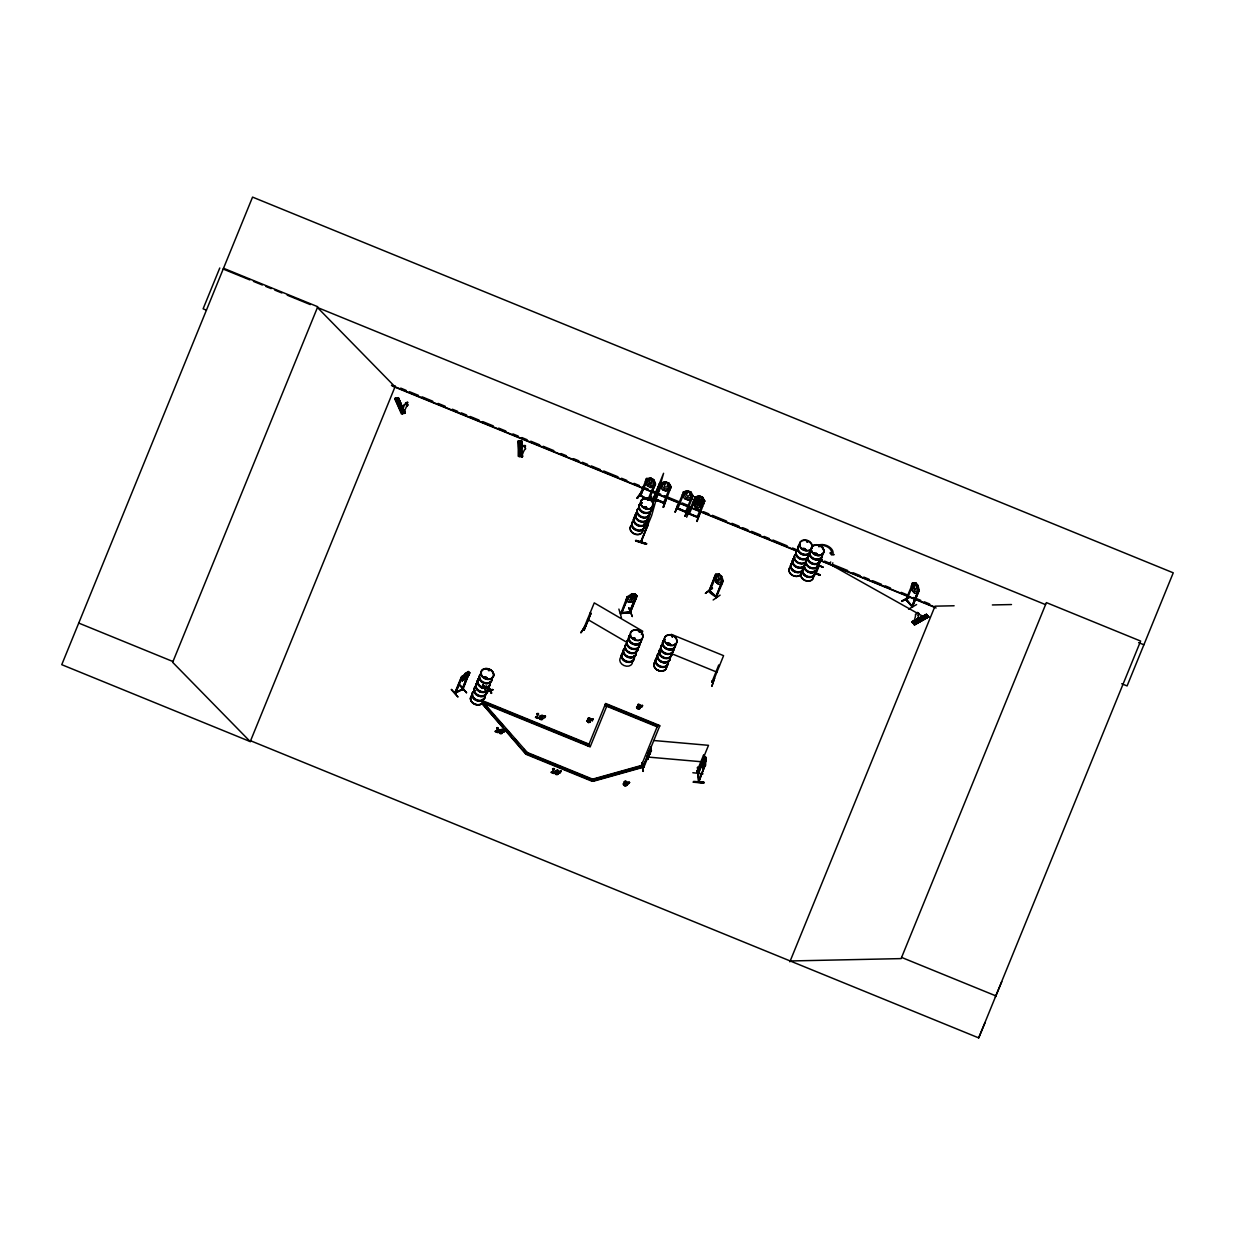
<?xml version="1.0" encoding="UTF-8"?>
<svg xmlns="http://www.w3.org/2000/svg" width="1235" height="1235" viewBox="0 0 1235 1235"><rect width="100%" height="100%" fill="white"/><g stroke="black" fill="none" stroke-linecap="round" stroke-linejoin="round"><path stroke-width="1.5" d="M467.123 672.488L466.645 675.406L464.453 677.32L464.468 675.591L467.046 672.396M520.969 454.326L520.985 455.545L520.892 454.326M640.733 542.026L651.617 515.659L663.581 473.283L652.497 500.499M641.258 540.822L641.135 542.335L647.727 524.952L647.881 525.786M653.408 499.372L652.559 500.561L653.053 499.079M693.576 782.11C725.779 783.669 671.485 780.767 703.827 782.99M693.545 781.755L703.811 782.604M693.653 781.4L703.919 782.203M720.592 576.081L720.514 579.076L718.801 580.481L718.06 576.822L719.835 575.278L720.669 576.035M403.644 411.301L403.397 412.135M623.443 783.87L624.709 785.522L626.762 785.228M398.766 403.891L399.584 404.74M456.008 692.464L454.712 693.082L461.519 676.579L462.724 676.379L461.658 676.857M455.159 693.344L455.468 692.603M469.439 672.596L462.122 689.747L469.439 672.596L462.986 689.408L462.029 689.362M462.94 689.377L455.02 693.314L461.736 676.842L468.235 671.608L469.856 672.859L468.713 675.499M463.171 688.775L454.789 693.036M705.077 764.588L698.871 782.11L697.559 767.321L699.118 781.508L698.979 780.566M913.885 621.822L914.517 622.039M558.93 772.215L557.572 769.93L555.565 771.319M499.187 731.568L499.882 733.173L502.012 733.158M555.194 772.446C554.191 775.071 558.745 775.58 558.791 772.832M542.273 717.797L540.359 719.063A1.575 1.22 22.2 0 1 539.695 718.399L539.51 717.643M716.269 575.186L715.497 574.46L708.936 591.086C708.628 593.001 719.789 599.284 715.713 596.598M709.214 590.469L716.856 597.014M716.423 575.062L709.693 591.658L709.477 590.191M716.547 597.493L709.322 590.809M699.072 781.523L698.408 782.064L705.463 764.789M914.024 622.239L914.363 621.606M539.556 717.18L539.556 718.739A1.575 1.22 22.2 0 0 540.22 719.403L541.548 719.727A1.775 1.389 22.2 0 0 542.397 719.372C544.033 716.47 537.92 715.343 543.354 716.099M635.222 638.371L634.342 639.36L633.431 638.171M633.925 638.68L634.558 637.8L634.929 638.619M639.251 631.579L638.588 631.564M639.56 632.042L639.035 631.409M540.065 718.137L541.1 716.779L542.875 718.183M520.846 447.765L519.75 447.502L520.058 446.561M520.799 447.873L521.185 447.101M703.286 759.587L702.792 767.969M705.2 765.607L705.586 757.225L702.53 765.036M705.54 765.561L705.694 757.225L704.228 756.978L697.636 774.283M590.315 719.773L589.203 718.214A1.605 1.25 22.2 0 0 588.354 718.322M626.747 783.036L625.636 781.477A1.605 1.25 22.2 0 0 624.787 781.57L624.401 781.863M704.043 761.053L704.321 763.863M649.317 756.129L647.418 759.355L647.958 756.268L649.255 755.48L648.745 756.082M649.625 753.937L650.166 750.865L651.524 750.71L650.274 750.201L651.2 747.19L650.845 750.247L649.301 750.371L650.567 750.88L650.197 753.983L649.363 751.019M650.197 753.983L650.737 750.911L649.301 750.371M648.421 752.563L647.881 755.588L648.421 752.563L648.066 755.619L649.255 755.48M648.992 752.609L648.452 755.635L647.094 755.789L648.36 756.299L647.989 759.402M650.104 750.17L650.629 747.144M651.2 747.19L649.934 751.065M587.798 720.607L588.107 722.104L590.145 722.166M624.231 783.87L624.74 785.46L626.16 784.75M647.418 759.355L648.529 756.329M525.492 446.221L524.89 447.703L525.354 445.573M558.189 772.137L556.723 770.964M499.712 732.231L500.16 730.888M555.735 773.125L556.182 771.767M555.92 772.492L556.676 774.376L558.56 773.326M403.119 411.502L403.305 411.764M407.704 402.348L407.149 404.277A2.362 1.158 -23.4 0 1 406.716 406.361L406.67 406.238A2.362 1.158 -23.4 0 0 407.102 404.154L407.149 404.277M502.815 731.784L502.352 729.376L499.804 730.039M503.046 730.981L502.63 732.293M558.822 772.662C559.949 769.961 555.071 769.297 555.148 772.323M555.055 772.786L555.472 771.474M590.315 722.074L589.944 720.345L590.191 722.305M626.747 785.337L626.377 783.607L626.824 784.966M486.358 677.984L485.571 676.904M486.729 677.845L485.741 678.555L484.907 677.706M489.322 670.543L488.442 670.466M488.967 670.682L489.091 669.818M644.392 507.276L646.121 507.014M645.056 507.832L644.408 507.492M646.013 507.091L645.843 508.125M647.896 499.82L649.116 499.573M648.097 500.098L648.854 499.758L639.9 494.895M655.368 484.105L648.653 499.804M668.351 643.373L668.367 644.408L669.756 644.546M672.319 636.797L671.639 636.226L672.674 636.303M672.411 636.04L672.303 636.92M804.927 549.791L803.738 549.807L803.676 548.479M805.019 549.266L804.942 549.899M807.644 541.331L806.841 541.81M805.22 549.59L804.325 548.386L803.476 549.359M815.131 553.558L816.798 554.438M815.378 553.867C814.668 553.187 817.74 554.021 816.289 553.265M816.212 554.283L816.597 553.465M818.651 546.704L818.898 546.117M819.33 546.441L819.191 546.148M587.999 718.477L588.246 720.005L587.922 718.77M624.431 781.724L624.678 783.268L624.354 782.033M705.988 760.142L704.135 766.071L703.317 765.762L703.579 760.451L705.694 757.225M915.166 623.135L917.636 618.179A2.362 1.25 61.9 0 0 918.207 615.678L918.871 613.98M911.878 606.092L912.588 606.925L905.888 599.731M906.737 600.117L913.452 583.692L912.418 583.074L915.753 583.043L917.96 585.483L919.241 590.376L918.346 589.913M918.5 589.851L912.094 606.2M589.589 721.842L588.74 719.99L587.659 720.947M704.784 762.721L705.633 758.599M621.73 612.869L620.819 612.529M630.344 612.575L620.634 613.61L620.835 612.575M630.591 611.973L620.649 612.653M640.641 706.42L638.989 704.243A1.605 1.25 22.2 0 0 638.125 704.351L637.893 706.389L637.986 704.691A1.605 1.25 22.2 0 1 638.85 704.583C642.308 704.552 638.742 708.257 640.347 706.528M626.253 783.932L627.627 782.743M646.121 543.632C613.826 534.184 668.66 550.424 636.056 540.343M640.811 542.134L641.629 540.976M653.006 500.53L653.022 499.156M659.305 484.012L659.845 483.41L652.559 500.561M644.886 532.131L656.866 489.755M542.999 718.168L542.535 719.032A1.775 1.389 22.2 0 1 541.686 719.387L540.174 718.631L540.374 717.072M505.1 730.333L504.173 732.185L504.328 730.009L505.1 730.333L504.328 730.009M545.453 716.161L544.527 718.014L544.681 715.852L545.453 716.161L544.681 715.852M561.107 771.211L560.181 773.064L560.335 770.902L561.107 771.211L560.335 770.902M593.109 719.218L592.183 721.07L592.337 718.894L593.109 719.218L592.337 718.894M642.756 705.586C639.699 709.755 643.605 704.073 641.845 705.617M641.351 707.254L641.984 705.278M629.541 782.481L628.136 784.132L628.769 782.156L629.541 782.481L628.769 782.156M542.258 717.998L541.27 718.878L540.235 718.075M635.824 541.038L645.905 544.28M635.917 540.714L645.998 543.925M539.417 717.52L539.726 716.67M401.977 412.089L403.644 406.747A2.362 1.158 -23.4 0 1 404.957 404.509L405.018 404.632A2.362 1.158 -23.4 0 0 403.691 406.871L403.691 406.871M715.791 596.536L710.11 591.056M918.547 612.915L917.343 612.437L916.756 614.011A2.362 1.25 61.9 0 0 915.567 615.817L913.607 623.536L913.066 622.702M501.935 732L502.043 729.762L500.36 730.533M557.942 772.878L557.803 770.501L556.043 772.107M499.141 731.444L499.696 730.101M499.465 730.595C497.427 732.942 501.734 735.489 502.537 732.432M558.652 773.172L558.961 772.323M399.631 403.505L398.72 403.999L399.399 404.71M667.95 644.932L667.178 644.315M712.039 681.133C711.653 683.711 711.715 679.945 713.135 681.581M718.616 665.31L719.403 665.927L718.616 665.31L711.885 682.121M711.947 681.458L713.058 681.473M714.556 678.2L711.854 686.351L714.556 678.169M219.768 267.995L203.111 308.812L206.43 310.155M395.37 385.953L250.242 741.587L61.75 664.677L252.557 197.106L1173.25 572.824L1127.092 685.934L1121.735 683.758M394.814 398.55L395.679 398.303L402.487 413.648L395.092 398.334L398.365 397.655L405.034 413.216L401.375 413.833L394.768 398.535L402.085 413.725M404.524 410.807L401.02 412.058L404.524 410.807L405.188 412.366L404.571 413.277L398.457 397.917M396.929 402.332L400.094 401.946M398.195 405.265L401.344 404.864M405.018 404.632L405.682 402.842M403.351 412.073L402.857 413.277L404.339 411.919M403.845 413.123L404.277 411.78M404.262 410.854L404.71 412.969L401.977 412.891L402.502 413.632M518.592 442.284L521.957 442.886M518.607 443.334L521.988 443.921M518.607 446.406L522.05 446.869M518.638 447.965L522.143 448.29M521.788 456.78L520.923 441.358L521.988 441.188L518.499 440.864L518.499 456.379L519.673 456.533L519.287 441.157L518.175 441.019L519.24 456.471M520.074 456.24L520.568 454.897L521.618 455.175L521.124 456.379M521.124 456.24L521.602 455.036M522.374 453.029L522.436 456.873L522.544 455.962L519.117 455.499L518.484 456.363L518.561 440.725L519.642 456.533L519.163 440.957M451.578 689.392L458 697.019L451.238 689.578M455.53 692.681L462.245 676.209M455.73 693.067L462.554 676.379M459.729 685.363L466.537 692.727L460.176 685.132M461.905 689.485L468.42 673.6L468.158 671.516L469.763 672.936L468.929 673.229M462.909 689.454L462.801 688.435M483.765 702.916L527.577 752.856L525.817 754.199L482.237 703.734L483.765 702.916L590.345 746.403M496.208 731.537L497.458 728.496C496.223 727.554 500.746 727.894 496.887 731.815M497.319 728.835L496.671 727.739L497.967 727.616M538.182 713.799L537.24 717.643L538.167 718.014L535.604 717.056L536.577 717.365L537.812 714.324L536.87 713.938L538.722 714.015M525.817 754.199L527.577 752.856M581.006 632.474L585.189 625.697M637.461 498.014L642.401 491.298M637.337 498.369L642.277 491.654L637.476 498.029M590.839 613.61L590.176 612.884L590.994 613.363L584.155 630.143L583.198 629.588L584.448 629.526M641.397 634.528L642.74 631.224L594.267 602.881L583.244 629.649L584.001 630.051L590.994 613.363M646.445 478.64L645.334 481.326L647.279 485.741L650.382 487.485L654.473 486.683M648.992 500.144L639.73 495.189L646.708 478.485L647.526 478.979L646.708 478.485M640.147 494.293L640.672 495.744L647.279 479.01M646.847 480.616L640.517 495.652M649.332 498.832L655.384 484.012L654.596 483.364L647.85 499.99L639.884 495.281M652.975 500.669L659.845 483.41M653.145 501.41L655.075 496.81M653.577 501.534L655.445 496.964M660.169 485.679L661.265 482.978L665.603 481.696L668.891 483.147L671.114 487.084L670.034 489.708M664.245 503.463L654.643 499.588L661.497 482.792L662.392 483.147L655.43 499.928L655.847 498.894M648.082 525.06L640.965 541.424M662.377 489.616L665.711 490.804L669.972 489.554L665.696 490.974L662.408 489.539L660.2 485.587M671.145 487.007L668.938 483.055L668.567 488.365L665.819 489.06L663.658 488.18L662.145 485.741L665.603 481.696M553.326 769.714L552.678 768.633L554.515 768.726L552.894 772.693L553.82 773.064M663.689 502.151L663.473 503.201L670.219 486.358M662.994 507.153L666.19 499.233M627.334 597.061L628.445 596.968L627.226 596.767L620.726 613.563M627.365 597.153L626.16 599.67L628.414 602.032L631.749 601.692C636.843 601.815 636.226 594.683 636.967 596.073L634.836 593.834L631.579 594.097L627.226 596.767M628.353 596.86L621.421 613.548L628.106 596.675M621.437 617.685L618.889 609.071M628.8 608.099L632.351 616.589L628.939 607.759M636.226 596.243L629.31 612.683L634.636 599.16M636.195 597.416L630.282 612.606L637.137 596.026L634.913 593.757L631.61 594.159L631.749 601.692L628.383 601.939M677.783 504.297L675.144 512.17L683.588 491.808L684.468 492.163L677.66 508.974M692.048 498.569L687.756 499.897C679.867 496.238 690.365 502.413 692.156 498.631M688.59 491.654L689.67 492.086L689.856 494.772L687.88 496.485L686.166 494.602L688.636 491.576M691.013 492.07L690.643 497.381L687.895 498.06L685.749 497.18L684.221 494.756L687.679 490.712L691.013 492.07L693.19 496.1M588.231 746.141L605.629 703.471L659.876 725.609L642.864 767.275C644.84 768.077 643.991 765.345 643.79 767.398L650.583 750.587M685.564 512.17L692.31 495.358M606.941 705.725L590.129 746.913L483.564 703.425L482.021 704.243M688.621 508.727L684.962 516.184L693.19 495.729L692.202 495.467M685.07 516.153L688.621 508.774M688.605 512.741L689.3 514.069L696.015 497.304L695.135 496.933L686.675 517.203M688.698 512.787L688.219 513.683M694.904 506.458L692.85 502.46L694.904 506.458L698.238 507.817L702.607 506.458M696.015 503.772L693.946 499.758L696.015 503.772L699.334 505.13L703.672 503.849L699.303 505.038L696.046 503.679M701.218 497.226L700.152 496.794L698.192 498.6L698.362 501.178L700.94 501.055L701.264 497.149M700.121 499.928L699.087 499.403L697.127 501.209L697.296 503.803L699.875 503.664L700.152 499.851M698.207 507.739L695.027 506.335M703.796 500.854L704.629 501.132L702.561 497.211L699.242 495.852L694.873 497.211L699.242 495.852L695.768 499.897L697.296 502.321L699.442 503.201L702.206 502.506L702.483 497.257L704.737 501.24M697.111 517.311L703.857 500.499L704.737 500.854L697.065 521.494M699.828 513.405L696.633 521.293M641.366 765.499L642.077 767.614L593.34 781.261L592.63 779.146L527.221 752.455L526.403 754.462L591.812 781.153L592.63 779.146L641.366 765.499L644.191 766.426M705.463 593.387L712.487 588.215L705.602 593.032M709.183 590.778L715.899 574.321M712.471 588.092L705.447 593.248M657.962 724.821L641.166 766.009L642.077 767.614M643.08 767.383L649.656 750.525M713.151 599.978L720.098 595.131M643.219 771.319L641.938 762.751L643.373 771.072M716.146 597.694L723.262 581.067L722.583 580.45L716.007 596.937M692.835 772.74L703.008 773.82M697.559 767.321L698.423 775.904M653.747 740.506L708.504 745.322L697.698 771.782C695.274 772.817 699.118 770.378 697.111 771.026M696.694 771.998L703.502 755.249L704.429 755.326L697.636 772.168M703.194 759.648L704.228 756.978L705.679 757.348M697.744 774.391L704.753 757.178M698.115 774.499L704.83 757.95M704.027 768.216L702.669 767.954L705.864 760.127M819.716 558.467L819.33 559.409L821.769 560.397L822.232 559.254M818.635 562.512L816.752 567.143A6.7 5.202 22.2 0 1 811.117 572.716A6.7 5.202 22.2 0 1 804.062 566.093M819.546 560.273L936.099 607.99M819.685 559.625L821.013 559.1L816.721 569.736M816.675 567.915L820.071 559.47M815.548 573.21L820.642 560.721M816.088 573.441L819.191 565.784M819.762 575.356L814.853 573.349L820.009 574.738M829.673 564.38L830.676 561.94M832.853 562.836L831.85 565.275L926.204 618.195L924.012 615.694M909.608 596.953L901.596 601.167L909.562 596.953M912.511 583.028L911.43 585.745L912.464 590.809L914.764 593.309L917.852 593.155M912.866 583.013L905.857 599.747L906.459 598.851M906.305 600.272L906.444 598.898M911.986 606.169L918.655 589.697M919.241 590.376L912.325 607.064L905.872 599.623M916.586 604.548L908.589 609.164M926.235 614.413L926.929 615.215L912.65 622.903L926.867 614.876L912.156 622.363L912.418 621.328L913.869 620.557L915.768 623.768L913.576 621.267M912.943 622.764L913.869 620.557M914.193 624.2L911.878 622.023M918.207 615.678L918.825 614.196M919.813 617.932L922.066 620.294M922.56 616.466L924.814 618.828M926.497 614.706L928.627 616.898L914.363 624.848L913.653 624.03L928.211 616.388L913.885 624.061M789.86 961.803L935.003 606.169L954.115 605.767M223.52 268.273L317.765 306.728L172.653 662.315L250.242 741.587L250.581 740.753L978.691 1037.894L1140.631 641.073L1046.385 602.603L901.102 958.607L790.199 960.969M995.348 997.077L1001.786 981.701M978.691 1037.894L985.113 1022.518M502.769 731.938L502.151 733.189M502.074 731.66C501.009 735.535 498.137 731.46 500.854 729.731M557.602 773.589L558.081 772.539M404.107 411.734L406.67 406.238M633.339 638.217L633.771 638.233M539.587 717.01L539.973 716.192M915.058 623.181L917.636 618.179M524.875 447.579A2.362 1.405 -1.2 0 1 524.474 449.802L521.849 455.159L519.549 454.742L521.232 449.386A2.362 1.405 -1.2 0 1 522.59 447.286L523.316 445.634M540.297 717.273L542.088 717.936M626.886 782.697C625.188 785.537 624.354 779.902 626.778 782.758M620.402 613.239L630.128 612.159M626.886 784.997C626.006 788.053 620.927 783.793 624.678 783.283M624.292 782.064L624.925 781.23A1.605 1.25 22.2 0 1 625.774 781.122L627.442 782.048L627.272 783.561M624.092 784.21L625.172 783.252L626.083 784.858M698.084 771.489L696.926 772.107L696.849 771.273M405.62 403.15L407.643 402.363L406.13 402.61M484.83 677.351L485.725 677.027M485.278 677.135L486.142 678.03M482.9 684.823L484.537 686.737L482.9 684.823L483.75 687.262L481.511 688.065L484.213 687.401L485.401 690.133L483.981 687.787M481.511 688.065L483.996 686.876L483.132 684.437M482.221 688.451L484.213 687.401M485.401 690.133L484.521 687.663L486.96 686.475L484.537 686.737M484.29 687.139L486.25 686.104M484.521 687.663L486.96 686.475M488.937 688.049L490.588 689.964L488.937 688.049L489.801 690.488L487.563 691.291L490.264 690.612L491.437 693.36L490.033 691.013M487.563 691.291L490.033 690.103L489.183 687.663M488.273 691.662L490.264 690.612M491.437 693.36L490.573 690.874L493.012 689.701L490.588 689.964M490.341 690.365L492.302 689.315M490.573 690.874L493.012 689.701M646.229 508.017L644.5 507.415M672.442 636.426L671.933 636.504M669.231 644.485L669.293 643.512A6.592 5.125 22.2 0 0 667.595 643.142M807.813 541.995L806.872 541.347M804.788 549.56L804.448 548.741M586.934 720.715L588.385 719.681M623.366 783.963L624.817 782.944M468.235 671.608L462.291 680.809L460.763 679.482M590.839 720.298L591.009 718.801L589.342 717.875A1.605 1.25 22.2 0 0 588.493 717.967L587.968 718.6M501.734 732.355L499.851 732.17M639.792 708.535C634.358 708.766 641.088 705.88 637.893 708.134C638.233 703.425 640.27 711.638 636.642 707.254M584.109 630.066L583.815 628.769M539.818 716.532C542.227 713.552 545.036 716.516 540.698 716.501M588.586 719.032C592.229 721.163 586.085 717.643 590.994 719.372M638.217 705.417C640.409 702.947 640.116 708.504 638.31 705.262M465.502 673.029L462.322 678.216L465.24 677.984L467.633 675.56M641.845 491.345L636.859 498.045M652.373 479.442L651.941 483.487L650.521 483.904L648.992 481.727L651.385 478.84M647.402 485.617L653.531 479.736L650.521 477.837L647.155 481.635L648.514 484.382L650.49 485.556L653.083 485.17L653.871 483.209C651.679 471.523 658.826 493.043 653.516 479.689L650.475 477.899L646.399 478.717M650.366 487.393L654.38 486.605M649.332 499.743L651.478 496.732L649.842 500.036M649.471 499.774L651.416 497.057M649.811 499.974L651.818 497.319M704.521 759.911L705.509 758.599M538.321 713.444L537.024 713.568L537.673 714.664M553.975 768.494L552.539 768.973L553.465 769.374L552.23 772.415L551.289 772.029L553.789 773.141M633.632 594.375L630.606 596.829L630.776 598.882L633.354 597.632L633.601 594.282M399.955 404.679L399.384 403.583M557.572 773.496L555.889 774.052L555.179 772.863M460.686 679.404L462.353 680.717L468.791 675.468M626.762 782.913L625.157 781.956L627.488 782.851M590.33 721.966L588.493 722.722L586.995 720.885M642.833 766.981L643.836 767.028M644.145 766.765L643.327 766.781M643.867 767.383L643.08 767.336M696.663 771.705L697.698 771.782M540.112 716.13L543.431 715.929M916.231 584.232L914.162 586.81L915.15 589.45L916.756 588.122L916.324 584.186M587.798 720.7C591.04 719.743 588.616 724.312 587.057 721.147M624.231 783.963L626.052 784.642M484.938 677.181L486.374 677.722M668.259 643.404L668.768 644.346M669.077 644.469L669.648 643.481M816.597 554.129L815.563 554.083M523.316 445.742L525.477 445.85M587.119 720.422L588.246 720.036M636.766 706.79L637.877 706.405M714.432 577.069L715.883 581.978L718.508 584.263L721.935 583.908M723.262 581.067L721.703 576.421L720.931 582.164L718.677 582.225L717.026 580.712L716.007 577.64L719.156 574.09M709.492 591.534L710.094 590.809M715.852 596.922L722.321 580.45L723.015 581.253M500.082 729.731L501.827 729.514L502.938 730.919M698.161 498.631L694.703 502.506L696.231 504.945L698.377 505.81L701.14 505.13L701.387 499.943L698.099 498.631L693.761 499.913M678.2 504.451L675.113 512.062M557.402 773.697L555.858 773.048M712.734 682.476L723.587 655.662L671.253 634.311M397.346 398.102L404.03 413.385L404.864 413.154L398.287 397.793M403.953 413.385L397.67 397.886M676.996 507.631L677.984 508.033M676.765 508.233L686.567 512.232M697.281 516.323L698.377 516.77L697.929 517.666M585.637 625.898L580.898 632.829L585.745 625.651M915.753 582.935L912.742 586.378L914.981 591.225L917.018 591.303L917.96 585.483L915.66 582.982M589.527 721.78L587.721 720.978M625.96 785.043L624.154 784.225M590.16 719.835L588.678 718.894M639.437 706.667C640.116 703.61 636.704 706.374 640.178 707.748C639.56 711.53 633.895 706.806 638.016 706.065M926.497 614.243L911.878 622.039L926.435 614.397L928.627 616.898L914.409 624.895L928.689 616.744M912.31 622.533L926.867 614.876M913.653 624.045L928.211 616.388M911.523 585.699L912.557 590.762L914.749 593.201M901.92 601.46L909.886 597.261M911.77 605.798L906.969 599.809M455.777 692.202L462.291 689.315M466.521 692.712L459.852 685.255M488.659 670.065L488.381 670.173M806.856 541.517L807.211 541.98M519.487 456.317L522.405 456.888L522.173 452.828M521.263 456.718L522.251 456.672M655.152 498.662L655.909 499.017M663.751 502.213L664.739 502.614M664.492 502.861L654.812 498.878M677.104 507.662L676.842 508.619M677.073 508.048L686.706 511.892M688.451 513.389L698.13 517.372M697.389 516.369L696.941 517.233M697.868 517.604L688.389 513.76M665.634 481.789L661.234 483.055L662.346 483.502M683.31 492.07L687.679 490.712L683.403 492.132L684.313 492.487M500.916 729.947L502.244 730.688M527.005 752.964L592.414 779.671L641.166 766.009L643.049 766.95M593.556 780.752L642.293 767.089M523.733 445.48L525.153 445.557M634.759 638.881L633.709 638.943M583.368 629.31L584.217 629.742M648.174 499.094L648.607 499.959M642.524 762.504L643.25 771.412M818.944 545.994L819.623 546.565M521.402 441.435L522.235 447.271M521.957 456.827L521.587 441.435M621.668 612.699L629.356 612.622M589.821 720.684L591.194 719.264M697.621 772.122L696.833 772.045M719.171 574.198L715.497 574.46L719.094 574.244M692.31 495.76L693.082 495.991M915.66 583.09L912.48 583.182L913.005 583.784M992.369 604.949L1011.48 604.548M520.197 446.638L521.062 447.055M540.498 716.825L542.134 718.137M819.422 560.968L820.426 561.261M819.87 562.018L818.99 561.663M645.241 506.952L646.059 507.23M668.891 643.126L670.096 644.145M649.687 750.818L650.737 750.911M704.444 755.619L703.502 755.249M698.362 773.897L697.868 772.94L698.454 782.002L705.077 764.727L705.185 765.53M647.032 756.978L701.789 761.779M921.048 618.689L922.483 618.534M927.994 616.419L928.705 617.222M906.135 599.484L912.495 606.74M712.039 681.735L712.888 682.183L711.792 682.044M685.95 511.228L686.382 512.525L676.749 508.527M698.176 517.064L688.621 513.189M629.541 612.081L630.143 612.236M648.005 497.952L658.054 501.225M223.195 269.045L249.871 279.928M253.437 281.379L262.329 285.007M265.88 286.458L271.206 288.635M274.772 290.086L281.889 292.988M287.215 295.165L310.325 304.597M1045.566 604.641L317.441 307.5L395.03 386.787L391.464 385.335L797.517 551.042M1138.624 642.617L1143.888 644.778M699.211 495.93L702.53 497.288M670.034 486.683L671.006 486.976M695.027 497.211L695.907 497.427M819.963 558.93L820.889 559.393M400.711 388.13L406.053 390.322M409.619 391.773L418.526 395.401M422.077 396.852L432.775 401.221M438.116 403.397L445.233 406.3M452.365 409.217L457.706 411.394M461.257 412.845L466.614 415.022M470.164 416.473L479.072 420.116M482.638 421.567L493.321 425.921M498.662 428.113L505.794 431.015M512.911 433.917L518.252 436.109M521.818 437.56L527.16 439.737M530.726 441.188L539.633 444.816M543.184 446.283L553.867 450.636M560.999 453.538L566.34 455.73M573.457 458.633L578.814 460.809M582.364 462.26L587.706 464.453M591.272 465.904L600.179 469.532M603.745 470.983L617.994 476.803M621.545 478.254L626.886 480.43M634.018 483.348L639.36 485.525M642.926 486.976L648.267 489.153M651.833 490.619L660.725 494.247M664.291 495.698L678.54 501.518M682.106 502.969L687.447 505.146M694.564 508.048L699.905 510.24M703.471 511.691L708.813 513.868M712.379 515.319L726.628 521.139M731.969 523.316L739.086 526.218M742.652 527.685L747.993 529.861M751.559 531.312L760.467 534.94M764.033 536.407L769.374 538.583M772.925 540.035L787.174 545.855M792.515 548.031L796.081 549.482M819.886 559.146L820.843 559.532M824.579 561.107L829.92 563.299M833.486 564.75L847.735 570.555M853.076 572.747L860.193 575.649M863.759 577.1L869.1 579.277M872.666 580.728L881.574 584.371M885.125 585.822L890.481 587.999M901.164 592.368L908.281 595.27M913.622 597.447L920.754 600.364M924.32 601.815L929.662 603.992M819.422 559.208L821.846 560.196M818.898 559.764L934.663 607.002M393.471 386.555L796.868 551.181M819.407 560.644L820.488 561.091M819.191 561.169L820.272 561.616M665.989 499.542L663.427 507.384L671.114 486.713L670.312 486.544M817.802 564.241L818.79 564.549M818.28 564.935L823.019 567.374L817.462 565.059M817.555 564.843L823.128 567.081M655.939 499.233L663.581 502.352M678.03 508.249L685.734 511.537M655.77 499.666L664.492 503.216M815.1 572.747L819.978 574.815M815.007 572.978L819.87 575.062M671.516 653.624L716.871 672.133M605.428 703.981L659.66 726.118M605.027 704.953L657.36 726.303M604.826 705.463L657.144 726.828M536.716 717.026L535.465 717.396L537.997 718.43L537.379 717.303M589.033 744.134L484.382 701.434L483.564 703.425L494.818 716.269M485.942 702.669L587.057 743.933M496.346 731.197L495.112 731.568L497.628 732.602L497.026 731.46M495.266 731.151L497.798 732.185M526.604 753.937L592.028 780.628M552.369 772.076L551.119 772.446L553.65 773.481L553.033 772.354M901.596 957.418L995.842 995.873M78.731 623.073L172.962 661.543M587.536 619.352L626.315 642.03M651.324 478.918L652.312 479.504M912.217 607.049L918.963 590.531L918.423 589.743M719.079 574.152L721.703 576.421L715.883 581.978L718.492 584.155M626.284 599.639L628.414 602.032M639.452 707.068L640.039 708.087M497.319 719.125L503.587 726.257M506.088 729.113L511.089 734.825M514.841 739.101L518.607 743.377M523.609 749.089L527.36 753.381M482.237 703.734L526.033 753.69M465.024 679.435L462.291 680.639M918.253 612.73L918.763 614.042M592.414 779.671L593.34 781.261M682.276 494.602L684.452 498.631M395.648 398.318L402.317 413.586M490.82 690.488L491.684 692.958M484.768 687.262L485.633 689.747M634.913 593.757L634.62 598.28L629.711 600.287L628.167 598.944L631.579 594.097M521.988 441.188L522.081 448.429M521.263 441.219L521.587 456.672M520.923 441.358L521.324 456.734M649.533 512.402A6.592 5.125 22.2 0 1 641.336 517.357A6.592 5.125 22.2 0 1 638.958 508.079M649.749 512.139A6.7 5.202 22.2 0 1 641.413 517.172A6.7 5.202 22.2 0 1 638.989 507.755M643.682 507.045A6.7 5.202 22.2 0 1 646.893 508.357M647.974 516.215A6.576 5.11 22.2 0 1 640.594 521.448A6.576 5.11 22.2 0 1 636.334 512.787M648.066 515.952A6.576 5.11 22.2 0 1 640.703 521.185A6.576 5.11 22.2 0 1 636.442 512.54M651.601 507.585A6.7 5.202 22.2 0 1 647.186 513.204A6.7 5.202 22.2 0 1 639.221 508.974A6.7 5.202 22.2 0 1 642.246 502.614M649.842 511.645A6.592 5.125 22.2 0 1 641.644 516.601A6.592 5.125 22.2 0 1 639.267 507.323M643.883 506.628A6.592 5.125 22.2 0 1 647.032 507.909M651.385 507.863A6.592 5.125 22.2 0 1 647.047 513.389A6.592 5.125 22.2 0 1 639.205 509.221A6.592 5.125 22.2 0 1 642.185 502.954M651.694 507.353A6.7 5.202 22.2 0 1 644.191 512.679A6.7 5.202 22.2 0 1 639.854 503.88M651.694 507.091A6.592 5.125 22.2 0 1 643.497 512.062A6.592 5.125 22.2 0 1 641.119 502.784M644.253 525.354A6.592 5.125 22.2 0 1 636.874 530.602A6.592 5.125 22.2 0 1 632.598 521.926M643.883 523.686A6.7 5.202 22.2 0 1 637.8 530.618A6.7 5.202 22.2 0 1 632.613 521.602M642.817 530.556A6.576 5.11 22.2 0 1 633.725 533.752A6.576 5.11 22.2 0 1 632.119 524.844M642.787 528.904A6.576 5.11 22.2 0 1 634.605 533.86A6.576 5.11 22.2 0 1 632.227 524.597M647.804 516.616A6.576 5.11 22.2 0 1 640.44 521.849A6.576 5.11 22.2 0 1 636.164 513.204M646.461 521.957A6.7 5.202 22.2 0 1 637.198 525.215A6.7 5.202 22.2 0 1 635.562 516.153M644.562 524.597A6.592 5.125 22.2 0 1 637.183 529.83A6.592 5.125 22.2 0 1 632.907 521.17M646.245 522.204A6.592 5.125 22.2 0 1 637.121 525.4A6.592 5.125 22.2 0 1 635.531 516.492M646.553 521.726A6.7 5.202 22.2 0 1 637.291 524.983A6.7 5.202 22.2 0 1 635.654 515.921M646.553 521.448A6.592 5.125 22.2 0 1 637.445 524.643A6.592 5.125 22.2 0 1 635.84 515.736M818.512 545.206A8.907 5.604 22.2 0 1 828.762 546.565A8.907 5.604 22.2 0 1 832.838 554.083L834.196 554.638L831.587 554.978L829.966 552.909L831.34 553.465A7.425 4.678 22.2 0 0 827.944 547.198A7.425 4.678 22.2 0 0 819.376 546.055M807.582 558.004A6.607 5.141 22.2 0 1 798.705 558.313A6.607 5.141 22.2 0 1 796.76 550.717M807.752 557.788A6.7 5.202 22.2 0 1 798.088 557.587A6.7 5.202 22.2 0 1 797.887 549.498M802.565 548.788A6.7 5.202 22.2 0 1 805.776 550.1M796.282 553.62A6.623 5.141 22.2 0 0 797.146 562.126A6.623 5.141 22.2 0 0 806.748 560.675A6.623 5.141 22.2 0 1 797.208 561.971A6.623 5.141 22.2 0 1 796.343 553.465M809.62 553.249A6.7 5.202 22.2 0 1 799.94 553.033A6.7 5.202 22.2 0 1 799.74 544.944M808.585 556.09A6.592 5.125 22.2 0 1 799.03 557.541A6.592 5.125 22.2 0 1 798.15 549.066M802.765 548.371A6.592 5.125 22.2 0 1 805.93 549.652M809.419 553.45A6.592 5.125 22.2 0 1 799.894 553.249A6.592 5.125 22.2 0 1 799.693 545.283M808.57 556.398A6.7 5.202 22.2 0 1 798.86 557.865A6.7 5.202 22.2 0 1 797.98 549.251M802.657 548.541A6.7 5.202 22.2 0 1 805.868 549.853M810.422 551.844A6.7 5.202 22.2 0 1 800.712 553.326A6.7 5.202 22.2 0 1 799.832 544.712M810.453 551.551A6.607 5.141 22.2 0 1 800.867 553.002A6.607 5.141 22.2 0 1 800.002 544.512M802.997 569.814A6.607 5.141 22.2 0 1 793.426 571.265A6.607 5.141 22.2 0 1 792.546 562.774M803.198 569.582A6.7 5.202 22.2 0 1 793.487 571.049A6.7 5.202 22.2 0 1 792.592 562.434M801.453 573.611A6.623 5.141 22.2 0 1 791.867 575.078A6.623 5.141 22.2 0 1 790.987 566.572M801.515 573.472A6.623 5.141 22.2 0 1 791.928 574.923A6.623 5.141 22.2 0 1 791.048 566.417M796.127 554.052A6.576 5.11 22.2 0 0 796.328 562.002A6.576 5.11 22.2 0 0 805.837 562.203A6.576 5.11 22.2 0 0 812.707 568.687A6.576 5.11 22.2 0 0 818.404 563.145M804.325 566.201A6.7 5.202 22.2 0 1 794.645 565.985A6.7 5.202 22.2 0 1 794.46 557.896M803.306 569.042A6.607 5.141 22.2 0 1 794.476 570.94A6.607 5.141 22.2 0 1 791.789 562.898M794.398 558.22A6.607 5.141 22.2 0 0 794.599 566.201A6.607 5.141 22.2 0 0 804.139 566.417A6.607 5.141 22.2 0 0 810.16 572.793A6.607 5.141 22.2 0 0 816.875 568.733M803.29 569.35A6.7 5.202 22.2 0 1 793.58 570.817A6.7 5.202 22.2 0 1 792.7 562.203M805.143 564.796A6.7 5.202 22.2 0 1 795.433 566.278A6.7 5.202 22.2 0 1 794.553 557.664M805.174 564.503A6.607 5.141 22.2 0 1 795.587 565.954A6.607 5.141 22.2 0 1 794.722 557.464M820.349 558.652A6.7 5.202 22.2 0 1 814.544 564.302A6.7 5.202 22.2 0 1 807.489 557.68M814.282 553.558A6.7 5.202 22.2 0 1 817.508 554.87M818.573 562.728A6.576 5.11 22.2 0 1 812.043 568.162A6.576 5.11 22.2 0 1 806.239 560.458M820.148 558.93A6.592 5.125 22.2 0 1 814.436 564.488A6.592 5.125 22.2 0 1 807.489 557.958M814.174 553.913A6.592 5.125 22.2 0 1 817.338 555.21M818.682 562.465A6.576 5.11 22.2 0 1 812.985 568.007A6.576 5.11 22.2 0 1 806.054 561.508M822.201 554.114A6.7 5.202 22.2 0 1 816.397 559.764A6.7 5.202 22.2 0 1 809.342 553.141M820.457 558.158A6.592 5.125 22.2 0 1 813.911 563.608A6.592 5.125 22.2 0 1 808.091 555.889M814.482 553.156A6.592 5.125 22.2 0 1 817.647 554.438M822.001 554.376A6.592 5.125 22.2 0 1 816.289 559.934A6.592 5.125 22.2 0 1 809.342 553.419M820.441 558.421A6.7 5.202 22.2 0 1 813.788 563.963A6.7 5.202 22.2 0 1 807.891 556.105M814.39 553.326A6.7 5.202 22.2 0 1 817.601 554.638M822.294 553.882A6.7 5.202 22.2 0 1 815.656 559.409A6.7 5.202 22.2 0 1 809.743 551.566M822.309 553.62A6.592 5.125 22.2 0 1 815.764 559.069A6.592 5.125 22.2 0 1 809.944 551.35M815.069 571.604A6.7 5.202 22.2 0 1 809.265 577.254A6.7 5.202 22.2 0 1 802.21 570.632M813.294 575.68A6.576 5.11 22.2 0 1 806.764 581.114A6.576 5.11 22.2 0 1 800.959 573.41M814.297 570.493A6.592 5.125 22.2 0 1 809.975 577.455A6.592 5.125 22.2 0 1 802.194 570.91M813.402 575.417A6.576 5.11 22.2 0 1 807.705 580.959A6.576 5.11 22.2 0 1 800.774 574.46M818.543 562.913A6.623 5.141 22.2 0 1 811.966 568.378A6.623 5.141 22.2 0 1 806.131 560.628M815.177 571.11A6.607 5.141 22.2 0 1 808.616 576.575A6.607 5.141 22.2 0 1 802.796 568.826M815.162 571.373A6.7 5.202 22.2 0 1 808.508 576.915A6.7 5.202 22.2 0 1 802.596 569.057M817.014 566.834A6.7 5.202 22.2 0 1 810.361 572.361A6.7 5.202 22.2 0 1 804.448 564.519M817.03 566.572A6.592 5.125 22.2 0 1 811.318 572.129A6.592 5.125 22.2 0 1 804.371 565.615M673.26 648.915A6.592 5.125 22.2 0 1 665.063 653.871A6.592 5.125 22.2 0 1 662.67 644.593M667.286 643.898A6.592 5.125 22.2 0 1 670.451 645.195M673.461 648.653A6.7 5.202 22.2 0 1 665.14 653.685A6.7 5.202 22.2 0 1 662.716 644.253M667.394 643.543A6.7 5.202 22.2 0 1 670.62 644.855M671.732 652.713A6.623 5.141 22.2 0 1 663.504 657.699A6.623 5.141 22.2 0 1 661.111 648.39M671.794 652.466A6.576 5.11 22.2 0 1 663.612 657.421A6.623 5.141 22.2 0 1 661.173 648.221M661.234 648.159A6.576 5.11 22.2 0 0 663.612 657.421A6.623 5.141 22.2 0 0 671.794 652.559M675.313 644.099A6.7 5.202 22.2 0 1 666.993 649.147A6.7 5.202 22.2 0 1 664.569 639.715M673.708 649.548A6.592 5.125 22.2 0 1 664.584 652.744A6.592 5.125 22.2 0 1 662.994 643.836M675.113 644.377A6.592 5.125 22.2 0 1 667.734 649.61A6.592 5.125 22.2 0 1 663.457 640.95M673.554 648.406A6.7 5.202 22.2 0 1 665.233 653.454A6.7 5.202 22.2 0 1 662.809 644.022M667.502 643.312A6.7 5.202 22.2 0 1 670.713 644.624M675.406 643.867A6.7 5.202 22.2 0 1 667.085 648.915A6.7 5.202 22.2 0 1 664.662 639.483M675.421 643.605A6.592 5.125 22.2 0 1 667.224 648.576A6.592 5.125 22.2 0 1 664.847 639.298M667.965 661.867A6.592 5.125 22.2 0 1 660.586 667.116A6.592 5.125 22.2 0 1 656.31 658.44M668.181 661.589A6.7 5.202 22.2 0 1 660.679 666.931A6.7 5.202 22.2 0 1 656.341 658.116M666.406 665.665A6.576 5.11 22.2 0 1 659.042 670.898A6.576 5.11 22.2 0 1 654.766 662.253M666.514 665.403A6.576 5.11 22.2 0 1 659.15 670.636A6.576 5.11 22.2 0 1 654.874 661.991M671.516 653.13A6.576 5.11 22.2 0 1 664.152 658.363A6.576 5.11 22.2 0 1 659.891 649.718M666.514 665.511A6.623 5.141 22.2 0 1 659.104 670.775A6.623 5.141 22.2 0 1 654.812 662.083M670.034 657.051A6.7 5.202 22.2 0 1 665.619 662.67A6.7 5.202 22.2 0 1 657.653 658.425A6.7 5.202 22.2 0 1 660.679 652.065M668.289 661.096A6.592 5.125 22.2 0 1 660.092 666.066A6.592 5.125 22.2 0 1 657.699 656.788M669.972 658.718A6.592 5.125 22.2 0 1 660.848 661.914A6.592 5.125 22.2 0 1 659.243 653.006M668.274 661.358A6.7 5.202 22.2 0 1 659.953 666.406A6.7 5.202 22.2 0 1 657.529 656.974M670.126 656.819A6.7 5.202 22.2 0 1 665.711 662.439A6.7 5.202 22.2 0 1 657.746 658.193A6.7 5.202 22.2 0 1 660.771 651.833M670.142 656.557A6.592 5.125 22.2 0 1 661.945 661.528A6.592 5.125 22.2 0 1 659.552 652.234M639.143 643.45A6.607 5.141 22.2 0 1 631.564 649.039A6.607 5.141 22.2 0 1 628.306 639.807M639.344 643.188A6.7 5.202 22.2 0 1 635.562 649.162A6.7 5.202 22.2 0 1 627.318 645.411A6.7 5.202 22.2 0 1 629.665 638.773M637.877 648.653A6.607 5.141 22.2 0 1 629.217 652.512A6.607 5.141 22.2 0 1 626.762 643.589M637.939 648.406A6.576 5.11 22.2 0 1 629.325 652.234A6.576 5.11 22.2 0 1 626.901 643.373M637.862 648.715A6.607 5.141 22.2 0 1 629.186 652.574A6.607 5.141 22.2 0 1 626.747 643.651M641.474 640.054A6.7 5.202 22.2 0 1 632.69 643.975A6.7 5.202 22.2 0 1 630.205 634.929M639.468 642.694A6.607 5.141 22.2 0 1 632.706 648.514A6.607 5.141 22.2 0 1 627.658 640.023M641.274 640.317A6.607 5.141 22.2 0 1 632.613 644.176A6.607 5.141 22.2 0 1 630.174 635.253M641.567 639.823A6.7 5.202 22.2 0 1 632.783 643.744A6.7 5.202 22.2 0 1 630.298 634.697M641.598 639.545A6.607 5.141 22.2 0 1 632.922 643.42A6.607 5.141 22.2 0 1 630.483 634.497M633.987 659.15A6.607 5.141 22.2 0 1 624.709 661.281A6.607 5.141 22.2 0 1 623.027 652.759M634.064 656.125A6.7 5.202 22.2 0 1 626.361 661.79A6.7 5.202 22.2 0 1 623.073 652.435M632.582 661.62A6.607 5.141 22.2 0 1 623.922 665.495A6.607 5.141 22.2 0 1 621.467 656.572M637.661 649.07A6.576 5.11 22.2 0 1 629.047 652.914A6.576 5.11 22.2 0 1 626.624 644.053M635.917 651.586A6.7 5.202 22.2 0 1 628.229 657.252A6.7 5.202 22.2 0 1 624.925 647.881M634.173 655.646A6.607 5.141 22.2 0 1 626.593 661.234A6.607 5.141 22.2 0 1 623.335 651.987M635.716 651.864A6.607 5.141 22.2 0 1 628.136 657.452A6.607 5.141 22.2 0 1 624.879 648.205M634.157 655.893A6.7 5.202 22.2 0 1 626.469 661.559A6.7 5.202 22.2 0 1 623.166 652.188M636.01 651.354A6.7 5.202 22.2 0 1 628.322 657.02A6.7 5.202 22.2 0 1 625.018 647.649M636.025 651.092A6.607 5.141 22.2 0 1 628.445 656.68A6.607 5.141 22.2 0 1 625.188 647.449M489.925 682.693A6.592 5.125 22.2 0 1 482.545 687.941A6.592 5.125 22.2 0 1 478.269 679.265M490.141 682.43A6.7 5.202 22.2 0 1 481.82 687.463A6.7 5.202 22.2 0 1 479.396 678.03M484.074 677.32A6.7 5.202 22.2 0 1 487.285 678.633M488.489 686.243A6.592 5.125 22.2 0 1 481.11 691.476A6.592 5.125 22.2 0 1 476.833 682.816M491.993 677.876A6.7 5.202 22.2 0 1 483.672 682.924A6.7 5.202 22.2 0 1 481.249 673.492M490.249 681.921A6.592 5.125 22.2 0 1 482.051 686.892A6.592 5.125 22.2 0 1 479.659 677.614M484.274 676.919A6.592 5.125 22.2 0 1 487.439 678.2M491.792 678.138A6.592 5.125 22.2 0 1 483.595 683.109A6.592 5.125 22.2 0 1 481.202 673.831M490.233 682.183A6.7 5.202 22.2 0 1 481.912 687.231A6.7 5.202 22.2 0 1 479.489 677.799M484.166 677.089A6.7 5.202 22.2 0 1 487.377 678.401M492.101 677.382A6.592 5.125 22.2 0 1 483.904 682.353A6.592 5.125 22.2 0 1 481.511 673.075M484.784 697.034A6.592 5.125 22.2 0 1 475.676 700.23A6.592 5.125 22.2 0 1 474.07 691.322M484.861 695.367A6.7 5.202 22.2 0 1 480.446 701.001A6.7 5.202 22.2 0 1 472.48 696.756A6.7 5.202 22.2 0 1 475.506 690.396M483.086 699.458A6.592 5.125 22.2 0 1 474.888 704.413A6.592 5.125 22.2 0 1 472.511 695.135M483.194 699.195A6.592 5.125 22.2 0 1 474.996 704.151A6.592 5.125 22.2 0 1 472.619 694.873A6.623 5.141 22.2 0 0 474.95 704.274A6.623 5.141 22.2 0 0 483.178 699.288M486.713 690.828A6.7 5.202 22.2 0 1 478.377 695.876A6.7 5.202 22.2 0 1 475.954 686.444M484.954 694.873A6.592 5.125 22.2 0 1 477.575 700.121A6.592 5.125 22.2 0 1 473.298 691.461M486.497 691.091A6.592 5.125 22.2 0 1 478.3 696.061A6.592 5.125 22.2 0 1 475.923 686.784M484.954 695.135A6.7 5.202 22.2 0 1 477.451 700.477A6.7 5.202 22.2 0 1 473.113 691.662M486.806 690.597A6.7 5.202 22.2 0 1 478.485 695.629A6.7 5.202 22.2 0 1 476.062 686.212M486.806 690.334A6.592 5.125 22.2 0 1 478.624 695.29A6.592 5.125 22.2 0 1 476.231 686.012M694.904 504.004L697.929 503.371L699.612 506.01L698.67 503.232L701.171 501.966L698.284 502.63L696.617 500.113L697.543 502.784L694.904 504.004M648.082 497.659L658.147 501.024L648.066 497.659M395.817 399.739L399.029 399.214L395.817 399.739M396.265 400.773L399.476 400.248L396.265 400.773M397.531 403.706L400.742 403.181L397.531 403.706M518.638 444.893L522.081 445.341L518.638 444.893M664.569 484.444L664.723 487.038L667.301 486.899L667.626 482.993L666.514 482.638L664.569 484.444M701.465 499.897L703.518 503.911L701.465 499.897M921.325 617.006L923.456 619.646L921.325 617.006M925.046 615.03L927.176 617.67L925.046 615.03M642.277 506.365A6.576 5.11 22.2 0 0 653.083 505.995A6.576 5.11 22.2 0 0 645.627 498.153A6.576 5.11 22.2 0 0 642.277 506.365M642.107 506.751A6.576 5.11 22.2 0 0 652.929 506.381A6.576 5.11 22.2 0 0 645.457 498.554A6.576 5.11 22.2 0 0 642.107 506.751M641.212 505.269A6.623 5.141 22.2 0 0 652.342 507.307A6.623 5.141 22.2 0 0 647.217 498.415A6.623 5.141 22.2 0 0 641.212 505.269M801.16 548.108A6.576 5.11 22.2 0 0 811.982 547.738A6.576 5.11 22.2 0 0 804.51 539.896A6.576 5.11 22.2 0 0 801.16 548.108M801.021 548.479A6.576 5.11 22.2 0 0 811.812 548.108A6.576 5.11 22.2 0 0 804.355 540.297A6.576 5.11 22.2 0 0 801.021 548.479M812.877 552.894A6.576 5.11 22.2 0 0 823.699 552.524A6.576 5.11 22.2 0 0 816.227 544.681A6.576 5.11 22.2 0 0 812.877 552.894M812.738 553.265A6.576 5.11 22.2 0 0 823.529 552.894A6.576 5.11 22.2 0 0 816.073 545.083A6.576 5.11 22.2 0 0 812.738 553.265M811.827 551.783A6.623 5.141 22.2 0 0 822.958 553.836A6.623 5.141 22.2 0 0 817.832 544.928A6.623 5.141 22.2 0 0 811.827 551.783M665.989 642.879A6.576 5.11 22.2 0 0 676.811 642.509A6.576 5.11 22.2 0 0 669.339 634.667A6.576 5.11 22.2 0 0 665.989 642.879M665.835 643.265A6.576 5.11 22.2 0 0 676.656 642.895A6.576 5.11 22.2 0 0 669.185 635.068A6.576 5.11 22.2 0 0 665.835 643.265M631.27 636.998A6.607 5.141 22.2 0 0 642.385 638.31A6.607 5.141 22.2 0 0 636.504 629.68A6.607 5.141 22.2 0 0 631.27 636.998M631.162 637.368A6.576 5.11 22.2 0 0 642.2 638.665A6.576 5.11 22.2 0 0 636.349 630.082A6.576 5.11 22.2 0 0 631.162 637.368M480.183 691.461A6.592 5.125 22.2 0 0 488.381 686.506A6.592 5.125 22.2 0 1 480.168 691.476A6.592 5.125 22.2 0 1 477.791 682.199A6.592 5.125 22.2 0 0 480.183 691.461M482.669 676.641A6.592 5.125 22.2 0 0 493.506 676.271A6.592 5.125 22.2 0 0 486.019 668.428A6.592 5.125 22.2 0 0 482.669 676.641M482.499 677.042A6.592 5.125 22.2 0 0 493.336 676.672A6.592 5.125 22.2 0 0 485.864 668.814A6.592 5.125 22.2 0 0 482.499 677.042M481.619 675.53A6.623 5.141 22.2 0 0 492.75 677.583A6.623 5.141 22.2 0 0 487.624 668.691A6.623 5.141 22.2 0 0 481.619 675.53M479.226 691.507A6.592 5.125 22.2 0 0 488.35 688.312A6.576 5.11 22.2 0 1 479.242 691.492A6.576 5.11 22.2 0 1 477.636 682.6A6.592 5.125 22.2 0 0 479.226 691.507"/></g></svg>
